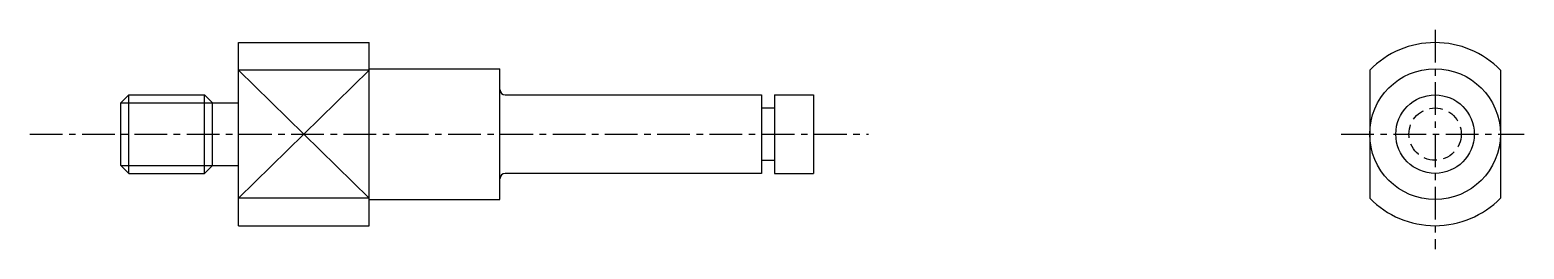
# Model space of a CAD drawing. Extents: x 25 to 136, y 119 to 204.
# Drawn here: x 78.4 to 135.5, y 195.6 to 203.9 of the extents above; entities outside this region: 2.
import ezdxf

# ---------------------------------------------------------------- set-up
doc = ezdxf.new("R2010")
doc.units = 0
doc.linetypes.add('CENTER', pattern=[2, 1.25, -0.25, 0.25, -0.25])
doc.linetypes.add('DASHED', pattern=[0.75, 0.5, -0.25])
doc.layers.get('0').update_dxf_attribs({"linetype": 'CONTINUOUS'})
doc.layers.add('CENTER', color=1, linetype='CENTER')

msp = doc.modelspace()

# ---------------------------------------------------------------- linework, layer by layer
at = {"color": 7, "linetype": 'CONTINUOUS'}
for p, q in [((86.354, 196.454), (86.354, 203.454)), ((86.354, 203.454), (91.354, 203.454)), ((91.354, 196.454), (91.354, 203.454)), ((91.354, 202.403), (86.354, 202.403)), ((91.354, 202.454), (96.354, 202.454)), ((96.354, 197.454), (96.354, 202.454)), ((129.626, 202.403), (129.626, 197.504)), ((134.626, 202.403), (134.626, 197.504)), ((81.854, 201.154), (82.154, 201.454)), ((82.154, 198.454), (82.154, 201.454)), ((82.154, 201.454), (85.054, 201.454)), ((85.054, 198.454), (85.054, 201.454)), ((85.054, 201.454), (85.354, 201.154)), ((96.557, 201.454), (106.354, 201.454)), ((99.007, 201.454), (99.007, 201.454)), ((101.457, 201.454), (101.457, 201.454)), ((106.354, 201.454), (106.354, 198.454)), ((106.854, 201.454), (106.854, 198.454)), ((106.854, 201.454), (108.354, 201.454)), ((108.354, 201.454), (108.354, 198.454)), ((81.854, 198.754), (81.854, 201.154)), ((85.354, 198.754), (85.354, 201.154)), ((85.354, 201.154), (86.354, 201.154)), ((106.354, 200.954), (106.854, 200.954)), ((106.354, 198.954), (106.854, 198.954)), ((81.854, 198.754), (82.154, 198.454)), ((82.154, 198.454), (85.054, 198.454)), ((85.054, 198.454), (85.354, 198.754)), ((85.354, 198.754), (86.354, 198.754)), ((106.354, 198.454), (96.557, 198.454)), ((106.854, 198.454), (108.354, 198.454)), ((91.354, 197.504), (86.354, 197.504)), ((91.354, 197.454), (96.354, 197.454)), ((86.354, 196.454), (91.354, 196.454))]:
    msp.add_line(p, q, dxfattribs=at)
at = {"color": 3, "linetype": 'CONTINUOUS'}
for p, q in [((86.354, 197.504), (91.354, 202.403)), ((86.354, 202.403), (91.354, 197.504)), ((81.854, 201.154), (85.354, 201.154)), ((81.854, 198.754), (85.354, 198.754))]:
    msp.add_line(p, q, dxfattribs=at)
at = {"color": 7, "linetype": 'CONTINUOUS'}
for radius in [2.5, 1.5]:
    msp.add_circle((132.126, 199.954), radius, dxfattribs=at)
at = {"color": 3, "linetype": 'DASHED'}
msp.add_circle((132.126, 199.954), 1, dxfattribs=at)
at = {"color": 7, "linetype": 'CONTINUOUS'}
for centre, radius, start, end in [((132.126, 199.954), 3.5, 44.4153, 135.5847), ((96.557, 201.654), 0.2, 180, 270), ((96.557, 198.254), 0.2, 90, 180), ((132.126, 199.954), 3.5, 224.4153, 315.5847)]:
    msp.add_arc(centre, radius, start, end, dxfattribs=at)
at = {"layer": 'CENTER', "color": 1, "linetype": 'CENTER'}
for p, q in [((132.126, 203.939), (132.126, 195.559)), ((78.372, 199.954), (110.458, 199.954)), ((128.537, 199.954), (135.533, 199.954))]:
    msp.add_line(p, q, dxfattribs=at)

# ---------------------------------------------------------------- texts
at = {"color": 7, "linetype": 'CONTINUOUS'}
for s, p in [('FXBA 3-10-F10', (24.379, 133.564)), ('FXBA03', (24.379, 118.564))]:
    msp.add_text(s, height=4, dxfattribs=at).set_placement(p)

doc.saveas('drawing.dxf')
